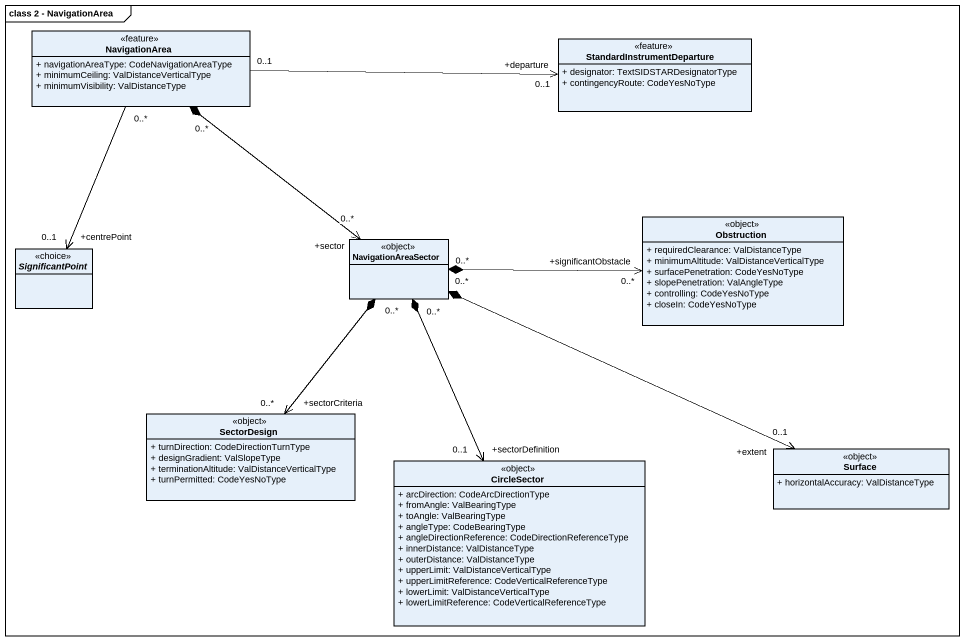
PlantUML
@startuml
mainframe class 2 - NavigationArea
hide circle
hide empty members
skinparam classAttributeIconSize 0
class NavigationArea <<feature>> {
  + navigationAreaType: CodeNavigationAreaType
  + minimumCeiling: ValDistanceVerticalType
  + minimumVisibility: ValDistanceType
}
class StandardInstrumentDeparture <<feature>> {
  + designator: TextSIDSTARDesignatorType
  + contingencyRoute: CodeYesNoType
}
class Obstruction <<object>> {
  + requiredClearance: ValDistanceType
  + minimumAltitude: ValDistanceVerticalType
  + surfacePenetration: CodeYesNoType
  + slopePenetration: ValAngleType
  + controlling: CodeYesNoType
  + closeIn: CodeYesNoType
}
abstract class SignificantPoint <<choice>>
class NavigationAreaSector <<object>>
class SectorDesign <<object>> {
  + turnDirection: CodeDirectionTurnType
  + designGradient: ValSlopeType
  + terminationAltitude: ValDistanceVerticalType
  + turnPermitted: CodeYesNoType
}
class CircleSector <<object>> {
  + arcDirection: CodeArcDirectionType
  + fromAngle: ValBearingType
  + toAngle: ValBearingType
  + angleType: CodeBearingType
  + angleDirectionReference: CodeDirectionReferenceType
  + innerDistance: ValDistanceType
  + outerDistance: ValDistanceType
  + upperLimit: ValDistanceVerticalType
  + upperLimitReference: CodeVerticalReferenceType
  + lowerLimit: ValDistanceVerticalType
  + lowerLimitReference: CodeVerticalReferenceType
}
class Surface <<object>> {
  + horizontalAccuracy: ValDistanceType
}
NavigationArea "0..1" -right-> "+departure\n0..1" StandardInstrumentDeparture
NavigationArea "0..*" --> "+centrePoint\n0..1" SignificantPoint
NavigationArea "0..*" *--> "+sector\n0..*" NavigationAreaSector
NavigationAreaSector "0..*" *-right-> "+significantObstacle\n0..*" Obstruction
NavigationAreaSector "0..*" *--> "+sectorCriteria\n0..*" SectorDesign
NavigationAreaSector "0..*" *--> "+sectorDefinition\n0..1" CircleSector
NavigationAreaSector "0..*" *-right-> "+extent\n0..1" Surface
@enduml
